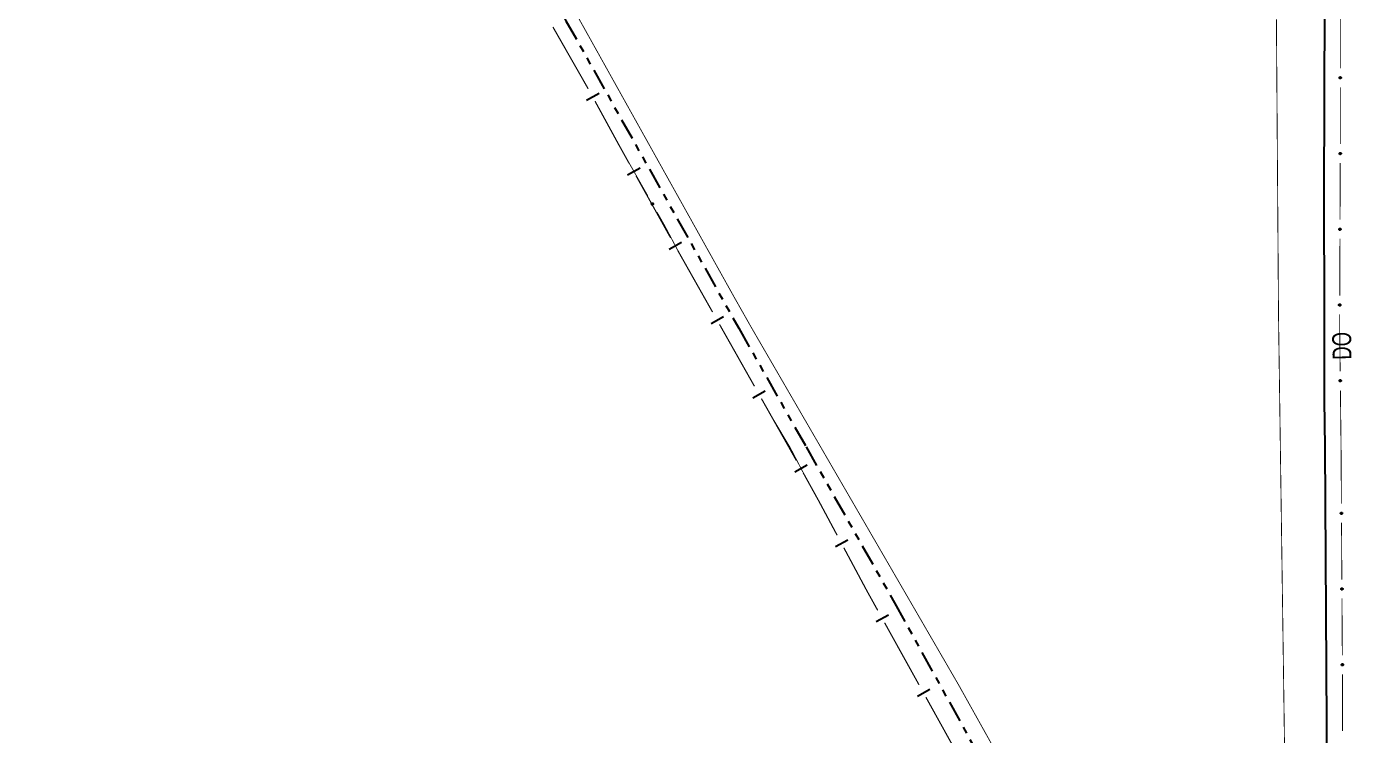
# Model space of a CAD drawing. Extents: x 210853 to 212686, y 4878863 to 4882037.
# Drawn here: x 211728.8 to 212008.6, y 4881301.9 to 4881451.7 of the extents above; entities that cross this region are included whole.
import ezdxf

# ---------------------------------------------------------------- set-up
doc = ezdxf.new("R2010")
doc.units = 0
doc.header["$LTSCALE"] = 1.5
doc.header["$MEASUREMENT"] = 0
doc.linetypes.add('TRACO_12', pattern=[2.5, 2, -0.5])
doc.linetypes.add('TRACO_25', pattern=[8, 3, -1, 1, -1, 1, -1])
for name, color, linetype in [('LM-LIM-SETORES-BAIRROS', 250, 'CONTINUOUS'), ('RU-QUADRA', 210, 'CONTINUOUS'), ('SV-EIXO-ROD-ESTR', 7, 'CONTINUOUS'), ('SV-EST-M-N-PAV', 20, 'CONTINUOUS'), ('SV-EST-MUNIC-PAV', 20, 'CONTINUOUS'), ('SV-TXT-MUNIC-PAV', 7, 'CONTINUOUS')]:
    doc.layers.add(name, color=color, linetype=linetype)
doc.styles.add('ARIAL', font='ARIAL.SHX')

msp = doc.modelspace()

# ---------------------------------------------------------------- linework, layer by layer
at = {"layer": 'LM-LIM-SETORES-BAIRROS', "const_width": 0.25}
for points in [[(211847.4429, 4881438.526081), (211840.009172, 4881451.554499)], [(211853.764771, 4881426.95312), (211848.89062, 4881435.898634)], [(211854.159759, 4881426.242778), (211853.764771, 4881426.95312)], [(211856.103662, 4881422.746889), (211854.159759, 4881426.242778)], [(211864.20961, 4881408.169255), (211857.561589, 4881420.124972)], [(211864.367035, 4881407.89036), (211864.20961, 4881408.169255)], [(211864.858592, 4881407.019515), (211864.367035, 4881407.89036)], [(211873.706612, 4881391.344294), (211866.333262, 4881404.406978)], [(211882.554633, 4881375.669074), (211875.181282, 4881388.731757)], [(211889.796466, 4881362.839387), (211884.029303, 4881373.056537)], [(211889.927104, 4881362.605896), (211889.796466, 4881362.839387)], [(211891.391915, 4881359.987819), (211889.927104, 4881362.605896)], [(211892.98975, 4881357.131986), (211892.856726, 4881357.369742)], [(211893.341539, 4881356.495127), (211892.98975, 4881357.131986)], [(211896.229967, 4881351.266075), (211893.341539, 4881356.495127)], [(211896.242338, 4881351.242952), (211896.229967, 4881351.266075)], [(211900.016368, 4881344.18911), (211896.242338, 4881351.242952)], [(211906.299428, 4881332.445772), (211901.43163, 4881341.543919)], [(211906.629859, 4881331.849753), (211906.299428, 4881332.445772)], [(211908.569331, 4881328.351404), (211906.629859, 4881331.849753)], [(211917.296956, 4881312.608833), (211910.023935, 4881325.727642)], [(211926.024582, 4881296.866261), (211918.751561, 4881309.985071)]]:
    msp.add_lwpolyline(points, dxfattribs=at)
at = {"layer": 'LM-LIM-SETORES-BAIRROS'}
for points in [[(211849.729329, 4881437.494431), (211847.094997, 4881436.05906)], [(211858.386572, 4881421.727907), (211855.764655, 4881420.269981)], [(211867.147974, 4881406.015158), (211864.535437, 4881404.540488)], [(211875.995994, 4881390.339938), (211873.383457, 4881388.865268)], [(211884.844014, 4881374.664718), (211882.231478, 4881373.190047)], [(211893.677495, 4881358.97484), (211891.059417, 4881357.510028)], [(211902.282472, 4881343.13328), (211899.637281, 4881341.718019)], [(211910.850948, 4881327.329532), (211908.227186, 4881325.874927)], [(211919.578574, 4881311.58696), (211916.954812, 4881310.132356)]]:
    msp.add_lwpolyline(points, dxfattribs=at)
at = {"layer": 'RU-QUADRA', "linetype": 'TRACO_12', "const_width": 0.18, "flags": 128}
msp.add_lwpolyline([(211993.595317, 4881362.850405), (211993.20969, 4881390.443451), (211992.318228, 4881515.446825), (211992.021992, 4881552.014118), (211990.335073, 4881555.901034), (211917.849797, 4881620.552755), (211905.908396, 4881632.870849), (211888.168803, 4881656.969919), (211853.792007, 4881725.021629), (211838.879896, 4881754.274979), (211824.777307, 4881771.814509), (211807.39159, 4881783.4812), (211768.397056, 4881802.487556), (211764.903734, 4881803.187932), (211760.590833, 4881802.215605), (211755.955783, 4881800.147923), (211753.056957, 4881797.414236), (211749.663849, 4881788.89495), (211748.800435, 4881776.169663), (211750.708662, 4881758.883001), (211752.643088, 4881740.546158), (211752.62195, 4881718.655296), (211750.191037, 4881699.009959), (211744.154589, 4881672.666493), (211732.623528, 4881649.238605), (211733.868601, 4881645.711618), (211758.104763, 4881610.897926), (211808.05624, 4881520.495041), (211878.37206, 4881394.317101), (211881.952836, 4881387.996766), (211896.524163, 4881362.853875), (211925.657586, 4881312.584022), (211994.345879, 4881189.473295), (211996.019624, 4881189.382268), (211994.98566, 4881263.366221), (211994.00257, 4881333.709914)], close=True, dxfattribs=at)
at = {"layer": 'SV-EIXO-ROD-ESTR', "const_width": 0.18}
for points in [[(212006.252788, 4881442.843633), (212006.252788, 4881454.843633)], [(212006.252788, 4881426.843633), (212006.252788, 4881438.843633)], [(211854.097479, 4881426.354782), (211860.01817, 4881415.91709)], [(212006.195985, 4881410.843739), (212006.240929, 4881422.843655)], [(211861.991733, 4881412.437859), (211863.471906, 4881409.828436)], [(211863.471906, 4881409.828436), (211863.546586, 4881409.696782)], [(211863.546586, 4881409.696782), (211866.28156, 4881404.527014)], [(211866.28156, 4881404.527014), (211866.521287, 4881404.073872)], [(212006.13606, 4881394.843852), (212006.181004, 4881406.843767)], [(212006.113358, 4881388.782341), (212006.121079, 4881390.84388)], [(212006.124221, 4881387.843957), (212006.113358, 4881388.782341)], [(212006.2284, 4881378.84456), (212006.124221, 4881387.843957)], [(212006.413607, 4881362.845632), (212006.274702, 4881374.844828)], [(211885.654656, 4881370.177049), (211889.750842, 4881363.305276)], [(211889.750842, 4881363.305276), (211890.021897, 4881362.850553)], [(211890.021897, 4881362.850553), (211893.259381, 4881356.64421)], [(212006.413607, 4881362.845632), (212006.486184, 4881350.845851)], [(211893.259381, 4881356.64421), (211893.262651, 4881356.637942)], [(212006.510376, 4881346.845925), (212006.582952, 4881334.846144)], [(212006.607144, 4881330.846217), (212006.67972, 4881318.846437)], [(212006.703913, 4881314.84651), (212006.706532, 4881314.413404)], [(212006.706532, 4881314.413404), (212006.706532, 4881302.846518)]]:
    msp.add_lwpolyline(points, dxfattribs=at)
at = {"layer": 'SV-EIXO-ROD-ESTR'}
for points in [[(212006.142707, 4881440.699953), (212006.107637, 4881440.734043), (212006.084467, 4881440.770513), (212006.073897, 4881440.806493), (212006.072847, 4881440.840723), (212006.075717, 4881440.875863), (212006.086427, 4881440.910653), (212006.106867, 4881440.946633), (212006.140817, 4881440.982053), (212006.179737, 4881441.003333), (212006.214457, 4881441.015583), (212006.250087, 4881441.018733), (212006.284177, 4881441.015373), (212006.319947, 4881441.003053), (212006.356207, 4881440.981983), (212006.390997, 4881440.946983), (212006.413467, 4881440.911073), (212006.422777, 4881440.876003), (212006.425717, 4881440.840163), (212006.422357, 4881440.804323), (212006.411647, 4881440.770233), (212006.390367, 4881440.733763), (212006.355367, 4881440.699883), (212006.319807, 4881440.677063), (212006.284877, 4881440.667263), (212006.249527, 4881440.665163), (212006.214247, 4881440.667613), (212006.178827, 4881440.676923), (212006.142707, 4881440.699953)], [(212006.137801, 4881424.700374), (212006.102859, 4881424.734595), (212006.079826, 4881424.771152), (212006.069391, 4881424.807171), (212006.068469, 4881424.841405), (212006.071471, 4881424.876534), (212006.082311, 4881424.911283), (212006.102885, 4881424.947186), (212006.136968, 4881424.982479), (212006.175967, 4881425.003613), (212006.210733, 4881425.015733), (212006.246374, 4881425.01875), (212006.280452, 4881425.015262), (212006.316175, 4881425.002808), (212006.352356, 4881424.981602), (212006.387015, 4881424.946472), (212006.40935, 4881424.910478), (212006.418529, 4881424.875374), (212006.421334, 4881424.839523), (212006.41784, 4881424.803696), (212006.407003, 4881424.769646), (212006.385586, 4881424.733256), (212006.350459, 4881424.699508), (212006.314814, 4881424.676821), (212006.279848, 4881424.667152), (212006.24449, 4881424.665184), (212006.20922, 4881424.667766), (212006.173835, 4881424.677209), (212006.137801, 4881424.700374)], [(211861.02981, 4881414.356762), (211861.077134, 4881414.344413), (211861.115281, 4881414.324123), (211861.142227, 4881414.298043), (211861.160029, 4881414.268787), (211861.174871, 4881414.236806), (211861.18272, 4881414.201261), (211861.182693, 4881414.159881), (211861.170639, 4881414.112322), (211861.147286, 4881414.074609), (211861.12313, 4881414.046824), (211861.093693, 4881414.026504), (211861.062383, 4881414.012607), (211861.025192, 4881414.005675), (211860.983257, 4881414.006111), (211860.935728, 4881414.019389), (211860.898465, 4881414.039538), (211860.873064, 4881414.065448), (211860.852824, 4881414.095172), (211860.838063, 4881414.128003), (211860.830559, 4881414.162939), (211860.831075, 4881414.20516), (211860.844802, 4881414.251898), (211860.864473, 4881414.289292), (211860.89002, 4881414.31505), (211860.919732, 4881414.334318), (211860.951628, 4881414.349594), (211860.98703, 4881414.358972), (211861.02981, 4881414.356762)], [(212006.077877, 4881408.700486), (212006.042934, 4881408.734707), (212006.019901, 4881408.771264), (212006.009466, 4881408.807283), (212006.008544, 4881408.841517), (212006.011546, 4881408.876646), (212006.022386, 4881408.911396), (212006.042961, 4881408.947299), (212006.077043, 4881408.982591), (212006.116043, 4881409.003725), (212006.150808, 4881409.015845), (212006.18645, 4881409.018862), (212006.220527, 4881409.015374), (212006.256251, 4881409.00292), (212006.292431, 4881408.981715), (212006.32709, 4881408.946585), (212006.349425, 4881408.910591), (212006.358604, 4881408.875486), (212006.36141, 4881408.839635), (212006.357916, 4881408.803808), (212006.347078, 4881408.769758), (212006.325661, 4881408.733368), (212006.290535, 4881408.69962), (212006.25489, 4881408.676933), (212006.219923, 4881408.667264), (212006.184566, 4881408.665296), (212006.149295, 4881408.667879), (212006.11391, 4881408.677321), (212006.077877, 4881408.700486)], [(212006.017952, 4881392.700598), (212005.98301, 4881392.73482), (212005.959977, 4881392.771376), (212005.949541, 4881392.807395), (212005.94862, 4881392.841629), (212005.951621, 4881392.876758), (212005.962461, 4881392.911508), (212005.983036, 4881392.947411), (212006.017118, 4881392.982704), (212006.056118, 4881393.003838), (212006.090884, 4881393.015957), (212006.126525, 4881393.018974), (212006.160602, 4881393.015486), (212006.196326, 4881393.003032), (212006.232507, 4881392.981827), (212006.267165, 4881392.946697), (212006.289501, 4881392.910703), (212006.298679, 4881392.875598), (212006.301485, 4881392.839747), (212006.297991, 4881392.80392), (212006.287153, 4881392.769871), (212006.265737, 4881392.733481), (212006.23061, 4881392.699732), (212006.194965, 4881392.677045), (212006.159998, 4881392.667376), (212006.124641, 4881392.665409), (212006.08937, 4881392.667991), (212006.053985, 4881392.677433), (212006.017952, 4881392.700598)], [(212006.143141, 4881376.699749), (212006.107679, 4881376.733431), (212006.084088, 4881376.76963), (212006.073102, 4881376.805485), (212006.071656, 4881376.839701), (212006.074119, 4881376.874872), (212006.084426, 4881376.909783), (212006.104448, 4881376.945997), (212006.137986, 4881376.981808), (212006.176657, 4881377.003537), (212006.211233, 4881377.016188), (212006.246824, 4881377.01975), (212006.28095, 4881377.016785), (212006.316861, 4881377.00488), (212006.353362, 4881376.984231), (212006.388555, 4881376.949636), (212006.411439, 4881376.913989), (212006.421154, 4881376.879029), (212006.424509, 4881376.843225), (212006.421564, 4881376.807349), (212006.411249, 4881376.773137), (212006.390393, 4881376.736423), (212006.355788, 4881376.702141), (212006.320494, 4881376.67891), (212006.28568, 4881376.668707), (212006.250357, 4881376.666198), (212006.215051, 4881376.668239), (212006.179525, 4881376.677139), (212006.143141, 4881376.699749)], [(212006.607489, 4881348.990232), (212006.642765, 4881348.956354), (212006.666155, 4881348.920025), (212006.676942, 4881348.88411), (212006.678199, 4881348.849887), (212006.675542, 4881348.81473), (212006.665043, 4881348.779876), (212006.644821, 4881348.743773), (212006.611085, 4881348.708148), (212006.572295, 4881348.686633), (212006.53765, 4881348.674174), (212006.502039, 4881348.670808), (212006.46793, 4881348.673962), (212006.432086, 4881348.686065), (212006.395699, 4881348.706916), (212006.360698, 4881348.741705), (212006.338011, 4881348.777478), (212006.328489, 4881348.812491), (212006.325332, 4881348.848313), (212006.328476, 4881348.884172), (212006.338979, 4881348.918326), (212006.360038, 4881348.954924), (212006.394833, 4881348.989016), (212006.430254, 4881349.01205), (212006.465124, 4881349.022061), (212006.500461, 4881349.024375), (212006.535755, 4881349.022138), (212006.571231, 4881349.013043), (212006.607489, 4881348.990232)], [(212006.704258, 4881332.990524), (212006.739533, 4881332.956647), (212006.762923, 4881332.920318), (212006.773711, 4881332.884402), (212006.774968, 4881332.850179), (212006.77231, 4881332.815023), (212006.761811, 4881332.780169), (212006.741589, 4881332.744066), (212006.707854, 4881332.708441), (212006.669063, 4881332.686926), (212006.634418, 4881332.674466), (212006.598808, 4881332.671101), (212006.564698, 4881332.674254), (212006.528854, 4881332.686358), (212006.492467, 4881332.707208), (212006.457466, 4881332.741997), (212006.434779, 4881332.777771), (212006.425258, 4881332.812784), (212006.422101, 4881332.848605), (212006.425244, 4881332.884465), (212006.435748, 4881332.918619), (212006.456807, 4881332.955217), (212006.491601, 4881332.989308), (212006.527022, 4881333.012343), (212006.561893, 4881333.022354), (212006.597229, 4881333.024668), (212006.632523, 4881333.022431), (212006.667999, 4881333.013335), (212006.704258, 4881332.990524)], [(212006.801026, 4881316.990817), (212006.836302, 4881316.95694), (212006.859692, 4881316.92061), (212006.870479, 4881316.884695), (212006.871736, 4881316.850472), (212006.869079, 4881316.815315), (212006.858579, 4881316.780461), (212006.838357, 4881316.744358), (212006.804622, 4881316.708734), (212006.765832, 4881316.687219), (212006.731186, 4881316.674759), (212006.695576, 4881316.671393), (212006.661466, 4881316.674547), (212006.625622, 4881316.686651), (212006.589236, 4881316.707501), (212006.554235, 4881316.74229), (212006.531548, 4881316.778063), (212006.522026, 4881316.813076), (212006.518869, 4881316.848898), (212006.522012, 4881316.884758), (212006.532516, 4881316.918912), (212006.553575, 4881316.95551), (212006.58837, 4881316.989601), (212006.623791, 4881317.012635), (212006.658661, 4881317.022646), (212006.693998, 4881317.02496), (212006.729292, 4881317.022724), (212006.764767, 4881317.013628), (212006.801026, 4881316.990817)]]:
    msp.add_lwpolyline(points, close=True, dxfattribs=at)
for points in [[(212006.084467, 4881440.770513), (212006.075717, 4881440.875863)], [(212006.094339, 4881440.754775), (212006.082059, 4881440.884405)], [(212006.107637, 4881440.734043), (212006.086427, 4881440.910653)], [(212006.124359, 4881440.719298), (212006.097068, 4881440.921247)], [(212006.142707, 4881440.699953), (212006.106867, 4881440.946633)], [(212006.162565, 4881440.689278), (212006.125723, 4881440.960818)], [(212006.178827, 4881440.676923), (212006.140817, 4881440.982053)], [(212006.196679, 4881440.676998), (212006.159836, 4881440.988109)], [(212006.214247, 4881440.667613), (212006.179737, 4881441.003333)], [(212006.230792, 4881440.670175), (212006.195314, 4881441.004483)], [(212006.249527, 4881440.665163), (212006.214457, 4881441.015583)], [(212006.267634, 4881440.66881), (212006.234885, 4881441.015399)], [(212006.284877, 4881440.667263), (212006.250087, 4881441.018733)], [(212006.303111, 4881440.675633), (212006.267634, 4881441.014035)], [(212006.319807, 4881440.677063), (212006.284177, 4881441.015373)], [(212006.338589, 4881440.690643), (212006.303111, 4881441.004483)], [(212006.355367, 4881440.699883), (212006.319947, 4881441.003053)], [(212006.371337, 4881440.720662), (212006.338589, 4881440.989473)], [(212006.390367, 4881440.733763), (212006.356207, 4881440.981983)], [(212006.398628, 4881440.757504), (212006.374066, 4881440.956725)], [(212006.411647, 4881440.770233), (212006.390997, 4881440.946983)], [(212006.416367, 4881440.791617), (212006.402721, 4881440.922612)], [(212006.422357, 4881440.804323), (212006.413467, 4881440.911073)], [(212006.079826, 4881424.771152), (212006.071471, 4881424.876534)], [(212006.089639, 4881424.755378), (212006.077844, 4881424.885052)], [(212006.102859, 4881424.734595), (212006.082311, 4881424.911283)], [(212006.119526, 4881424.719788), (212006.092992, 4881424.921838)], [(212006.137801, 4881424.700374), (212006.102885, 4881424.947186)], [(212006.157619, 4881424.689625), (212006.121795, 4881424.961301)], [(212006.173835, 4881424.677209), (212006.136968, 4881424.982479)], [(212006.191686, 4881424.677217), (212006.15601, 4881424.988464)], [(212006.20922, 4881424.667766), (212006.175967, 4881425.003613)], [(212006.225774, 4881424.670267), (212006.191548, 4881425.004705)], [(212006.24449, 4881424.665184), (212006.210733, 4881425.015733)], [(212006.26261, 4881424.668764), (212006.23116, 4881425.015473)], [(212006.279848, 4881424.667152), (212006.246374, 4881425.01875)], [(212006.298113, 4881424.675454), (212006.263903, 4881425.013986)], [(212006.314814, 4881424.676821), (212006.280452, 4881425.015262)], [(212006.333647, 4881424.690331), (212006.299345, 4881425.004302)], [(212006.350459, 4881424.699508), (212006.316175, 4881425.002808)], [(212006.366507, 4881424.720227), (212006.334766, 4881424.989159)], [(212006.385586, 4881424.733256), (212006.352356, 4881424.981602)], [(212006.393936, 4881424.756967), (212006.370121, 4881424.956278)], [(212006.407003, 4881424.769646), (212006.387015, 4881424.946472)], [(212006.411802, 4881424.791013), (212006.398648, 4881424.922058)], [(212006.41784, 4881424.803696), (212006.40935, 4881424.910478)], [(211860.830559, 4881414.162939), (211860.935728, 4881414.019389)], [(211860.831075, 4881414.20516), (211860.983257, 4881414.006111)], [(211860.835604, 4881414.180434), (211860.955261, 4881414.019269)], [(211860.837005, 4881414.14201), (211860.913505, 4881414.034803)], [(211860.838063, 4881414.128003), (211860.898465, 4881414.039538)], [(211860.841163, 4881414.225944), (211861.002277, 4881414.008288)], [(211860.844802, 4881414.251898), (211861.025192, 4881414.005675)], [(211860.854837, 4881414.268213), (211861.040542, 4881414.012737)], [(211860.864473, 4881414.289292), (211861.062383, 4881414.012607)], [(211860.87829, 4881414.298773), (211861.076113, 4881414.021933)], [(211860.89002, 4881414.31505), (211861.093693, 4881414.026504)], [(211860.905783, 4881414.322212), (211861.105271, 4881414.036904)], [(211860.919732, 4881414.334318), (211861.12313, 4881414.046824)], [(211860.938501, 4881414.339203), (211861.134305, 4881414.065923)], [(211860.951628, 4881414.349594), (211861.147286, 4881414.074609)], [(211860.971539, 4881414.350099), (211861.157084, 4881414.09767)], [(211860.98703, 4881414.358972), (211861.170639, 4881414.112322)], [(211861.00727, 4881414.356248), (211861.173291, 4881414.138238)], [(211861.02981, 4881414.356762), (211861.182693, 4881414.159881)], [(211861.055314, 4881414.348988), (211861.178691, 4881414.186796)], [(211861.077134, 4881414.344413), (211861.18272, 4881414.201261)], [(211861.09893, 4881414.332941), (211861.17357, 4881414.226247)], [(211861.115281, 4881414.324123), (211861.174871, 4881414.236806)], [(212006.019901, 4881408.771264), (212006.011546, 4881408.876646)], [(212006.029714, 4881408.75549), (212006.017919, 4881408.885165)], [(212006.042934, 4881408.734707), (212006.022386, 4881408.911396)], [(212006.059601, 4881408.7199), (212006.033067, 4881408.92195)], [(212006.077877, 4881408.700486), (212006.042961, 4881408.947299)], [(212006.097695, 4881408.689738), (212006.06187, 4881408.961414)], [(212006.11391, 4881408.677321), (212006.077043, 4881408.982591)], [(212006.131762, 4881408.677329), (212006.096085, 4881408.988576)], [(212006.149295, 4881408.667879), (212006.116043, 4881409.003725)], [(212006.165849, 4881408.670379), (212006.131624, 4881409.004817)], [(212006.184566, 4881408.665296), (212006.150808, 4881409.015845)], [(212006.202686, 4881408.668876), (212006.171235, 4881409.015585)], [(212006.219923, 4881408.667264), (212006.18645, 4881409.018862)], [(212006.238188, 4881408.675566), (212006.203979, 4881409.014098)], [(212006.25489, 4881408.676933), (212006.220527, 4881409.015374)], [(212006.273722, 4881408.690443), (212006.23942, 4881409.004414)], [(212006.290535, 4881408.69962), (212006.256251, 4881409.00292)], [(212006.306583, 4881408.72034), (212006.274841, 4881408.989271)], [(212006.325661, 4881408.733368), (212006.292431, 4881408.981715)], [(212006.334011, 4881408.757079), (212006.310196, 4881408.95639)], [(212006.347078, 4881408.769758), (212006.32709, 4881408.946585)], [(212006.351877, 4881408.791126), (212006.338723, 4881408.92217)], [(212006.357916, 4881408.803808), (212006.349425, 4881408.910591)], [(212005.959977, 4881392.771376), (212005.951621, 4881392.876758)], [(212005.96979, 4881392.755602), (212005.957995, 4881392.885277)], [(212005.98301, 4881392.73482), (212005.962461, 4881392.911508)], [(212005.999676, 4881392.720012), (212005.973142, 4881392.922062)], [(212006.017952, 4881392.700598), (212005.983036, 4881392.947411)], [(212006.03777, 4881392.68985), (212006.001945, 4881392.961526)], [(212006.053985, 4881392.677433), (212006.017118, 4881392.982704)], [(212006.071837, 4881392.677442), (212006.03616, 4881392.988688)], [(212006.08937, 4881392.667991), (212006.056118, 4881393.003838)], [(212006.105924, 4881392.670491), (212006.071699, 4881393.00493)], [(212006.124641, 4881392.665409), (212006.090884, 4881393.015957)], [(212006.142761, 4881392.668989), (212006.111311, 4881393.015698)], [(212006.159998, 4881392.667376), (212006.126525, 4881393.018974)], [(212006.178264, 4881392.675678), (212006.144054, 4881393.01421)], [(212006.194965, 4881392.677045), (212006.160602, 4881393.015486)], [(212006.213797, 4881392.690555), (212006.179495, 4881393.004526)], [(212006.23061, 4881392.699732), (212006.196326, 4881393.003032)], [(212006.246658, 4881392.720452), (212006.214917, 4881392.989383)], [(212006.265737, 4881392.733481), (212006.232507, 4881392.981827)], [(212006.274086, 4881392.757191), (212006.250271, 4881392.956502)], [(212006.287153, 4881392.769871), (212006.267165, 4881392.946697)], [(212006.291953, 4881392.791238), (212006.278798, 4881392.922282)], [(212006.297991, 4881392.80392), (212006.289501, 4881392.910703)], [(212006.084088, 4881376.76963), (212006.074119, 4881376.874872)], [(212006.094142, 4881376.754008), (212006.080361, 4881376.883487)], [(212006.107679, 4881376.733431), (212006.084426, 4881376.909783)], [(212006.12457, 4881376.71888), (212006.094944, 4881376.9205)], [(212006.143141, 4881376.699749), (212006.104448, 4881376.945997)], [(212006.163122, 4881376.689305), (212006.123139, 4881376.960401)], [(212006.179525, 4881376.677139), (212006.137986, 4881376.981808)], [(212006.197374, 4881376.67742), (212006.156934, 4881376.988084)], [(212006.215051, 4881376.668239), (212006.176657, 4881377.003537)], [(212006.231564, 4881376.670993), (212006.192219, 4881377.004868)], [(212006.250357, 4881376.666198), (212006.211233, 4881377.016188)], [(212006.26842, 4881376.670055), (212006.231661, 4881377.016241)], [(212006.28568, 4881376.668707), (212006.246824, 4881377.01975)], [(212006.303816, 4881376.677288), (212006.264424, 4881377.015256)], [(212006.320494, 4881376.67891), (212006.28095, 4881377.016785)], [(212006.339117, 4881376.692707), (212006.300009, 4881377.006116)], [(212006.355788, 4881376.702141), (212006.316861, 4881377.00488)], [(212006.371516, 4881376.723104), (212006.335658, 4881376.991518)], [(212006.390393, 4881376.736423), (212006.353362, 4881376.984231)], [(212006.398378, 4881376.760259), (212006.371513, 4881376.959182)], [(212006.411249, 4881376.773137), (212006.388555, 4881376.949636)], [(212006.415721, 4881376.794575), (212006.40056, 4881376.925403)], [(212006.421564, 4881376.807349), (212006.411439, 4881376.913989)], [(212006.328476, 4881348.884172), (212006.338011, 4881348.777478)], [(212006.334389, 4881348.896913), (212006.348826, 4881348.766004)], [(212006.338979, 4881348.918326), (212006.360698, 4881348.741705)], [(212006.351921, 4881348.931133), (212006.377687, 4881348.732065)], [(212006.360038, 4881348.954924), (212006.395699, 4881348.706916)], [(212006.378988, 4881348.96814), (212006.413362, 4881348.699532)], [(212006.394833, 4881348.989016), (212006.432086, 4881348.686065)], [(212006.411555, 4881348.998357), (212006.44893, 4881348.684737)], [(212006.430254, 4881349.01205), (212006.46793, 4881348.673962)], [(212006.446941, 4881349.013581), (212006.484465, 4881348.6754)], [(212006.465124, 4881349.022061), (212006.502039, 4881348.670808)], [(212006.482377, 4881349.020618), (212006.517221, 4881348.674233)], [(212006.500461, 4881349.024375), (212006.53765, 4881348.674174)], [(212006.519226, 4881349.019476), (212006.556725, 4881348.685389)], [(212006.535755, 4881349.022138), (212006.572295, 4881348.686633)], [(212006.55338, 4881349.01286), (212006.592103, 4881348.701977)], [(212006.571231, 4881349.013043), (212006.611085, 4881348.708148)], [(212006.587567, 4881349.000786), (212006.62605, 4881348.729473)], [(212006.607489, 4881348.990232), (212006.644821, 4881348.743773)], [(212006.625954, 4881348.970998), (212006.654466, 4881348.769217)], [(212006.642765, 4881348.956354), (212006.665043, 4881348.779876)], [(212006.656188, 4881348.935702), (212006.669252, 4881348.806149)], [(212006.666155, 4881348.920025), (212006.675542, 4881348.81473)], [(212006.425244, 4881332.884465), (212006.434779, 4881332.777771)], [(212006.431158, 4881332.897206), (212006.445595, 4881332.766297)], [(212006.435748, 4881332.918619), (212006.457466, 4881332.741997)], [(212006.44869, 4881332.931426), (212006.474456, 4881332.732358)], [(212006.456807, 4881332.955217), (212006.492467, 4881332.707208)], [(212006.475757, 4881332.968432), (212006.510131, 4881332.699824)], [(212006.491601, 4881332.989308), (212006.528854, 4881332.686358)], [(212006.508323, 4881332.998649), (212006.545698, 4881332.685029)], [(212006.527022, 4881333.012343), (212006.564698, 4881332.674254)], [(212006.543709, 4881333.013873), (212006.581233, 4881332.675692)], [(212006.561893, 4881333.022354), (212006.598808, 4881332.671101)], [(212006.579145, 4881333.02091), (212006.613989, 4881332.674526)], [(212006.597229, 4881333.024668), (212006.634418, 4881332.674466)], [(212006.615995, 4881333.019769), (212006.653494, 4881332.685681)], [(212006.632523, 4881333.022431), (212006.669063, 4881332.686926)], [(212006.650148, 4881333.013152), (212006.688871, 4881332.70227)], [(212006.667999, 4881333.013335), (212006.707854, 4881332.708441)], [(212006.684335, 4881333.001078), (212006.722819, 4881332.729766)], [(212006.704258, 4881332.990524), (212006.741589, 4881332.744066)], [(212006.722723, 4881332.97129), (212006.751234, 4881332.76951)], [(212006.739533, 4881332.956647), (212006.761811, 4881332.780169)], [(212006.752956, 4881332.935995), (212006.766021, 4881332.806442)], [(212006.762923, 4881332.920318), (212006.77231, 4881332.815023)], [(212006.522012, 4881316.884758), (212006.531548, 4881316.778063)], [(212006.527926, 4881316.897499), (212006.542363, 4881316.766589)], [(212006.532516, 4881316.918912), (212006.554235, 4881316.74229)], [(212006.545458, 4881316.931718), (212006.571224, 4881316.73265)], [(212006.553575, 4881316.95551), (212006.589236, 4881316.707501)], [(212006.572525, 4881316.968725), (212006.606899, 4881316.700117)], [(212006.58837, 4881316.989601), (212006.625622, 4881316.686651)], [(212006.605092, 4881316.998942), (212006.642467, 4881316.685322)], [(212006.623791, 4881317.012635), (212006.661466, 4881316.674547)], [(212006.640478, 4881317.014166), (212006.678001, 4881316.675985)], [(212006.658661, 4881317.022646), (212006.695576, 4881316.671393)], [(212006.675913, 4881317.021203), (212006.710758, 4881316.674819)], [(212006.693998, 4881317.02496), (212006.731186, 4881316.674759)], [(212006.712763, 4881317.020061), (212006.750262, 4881316.685974)], [(212006.729292, 4881317.022724), (212006.765832, 4881316.687219)], [(212006.746917, 4881317.013445), (212006.78564, 4881316.702562)], [(212006.764767, 4881317.013628), (212006.804622, 4881316.708734)], [(212006.781104, 4881317.001371), (212006.819587, 4881316.730059)], [(212006.801026, 4881316.990817), (212006.838357, 4881316.744358)], [(212006.819491, 4881316.971583), (212006.848002, 4881316.769802)], [(212006.836302, 4881316.95694), (212006.858579, 4881316.780461)], [(212006.849725, 4881316.936288), (212006.862789, 4881316.806735)], [(212006.859692, 4881316.92061), (212006.869079, 4881316.815315)]]:
    msp.add_lwpolyline(points, dxfattribs=at)
at = {"layer": 'SV-EST-M-N-PAV', "linetype": 'TRACO_25'}
for points in [[(211751.309387, 4881799.728157, 8.885108), (211747.774925, 4881790.487378, 9.109364), (211746.990187, 4881773.511979, 9.657543), (211749.466645, 4881751.514227, 10.05622), (211750.304121, 4881722.281696, 10.504731), (211746.927158, 4881694.619612, 10.903407), (211742.172929, 4881675.314169, 11.227332), (211736.175645, 4881663.05885, 11.227332), (211731.221367, 4881654.454052, 11.576174), (211728.844787, 4881649.074805, 11.601091), (211729.436149, 4881646.487348, 11.601091), (211738.042191, 4881635.720433, 11.949933), (211756.364303, 4881609.113305, 12.273857), (211789.439862, 4881548.45834, 12.846954), (211842.749655, 4881452.905939, 13.793811), (211879.232027, 4881387.936932, 13.793811), (211893.465801, 4881362.853985, 13.775278)], [(211893.465801, 4881362.853985, 13.775278), (211912.139768, 4881329.94647, 13.775278), (211977.989795, 4881210.334504, 14.448019), (211994.370223, 4881184.578064, 14.472936), (211997.078424, 4881183.00359, 14.472936), (211999.781009, 4881183.302255, 14.472936), (212003.429606, 4881186.35129, 14.472936)]]:
    msp.add_polyline3d(points, dxfattribs=at)
at = {"layer": 'SV-EST-MUNIC-PAV', "linetype": 'Continuous'}
for points in [[(211991.243197, 4881562.877575, 12.024685), (212000.349631, 4881551.024683, 12.822038), (212001.917354, 4881546.290819, 12.921706), (212002.586101, 4881541.602429, 13.270549), (212003.078261, 4881497.133794, 13.99315), (212002.743362, 4881416.173442, 14.765585), (212002.848224, 4881390.655415, 14.790503), (212002.856045, 4881372.657463, 14.790503), (212003.008707, 4881362.850069, 14.971263)], [(212003.008707, 4881362.850069, 14.971263), (212003.413125, 4881292.780374, 14.971263), (212003.429606, 4881186.35129, 14.099191)]]:
    msp.add_polyline3d(points, dxfattribs=at)

# ---------------------------------------------------------------- texts
at = {"layer": 'SV-TXT-MUNIC-PAV', "style": 'ARIAL', "width": 0.7}
msp.add_text('DO', height=4, rotation=91, dxfattribs=at).set_placement((212008.62454, 4881381.31025))

doc.saveas('drawing.dxf')
